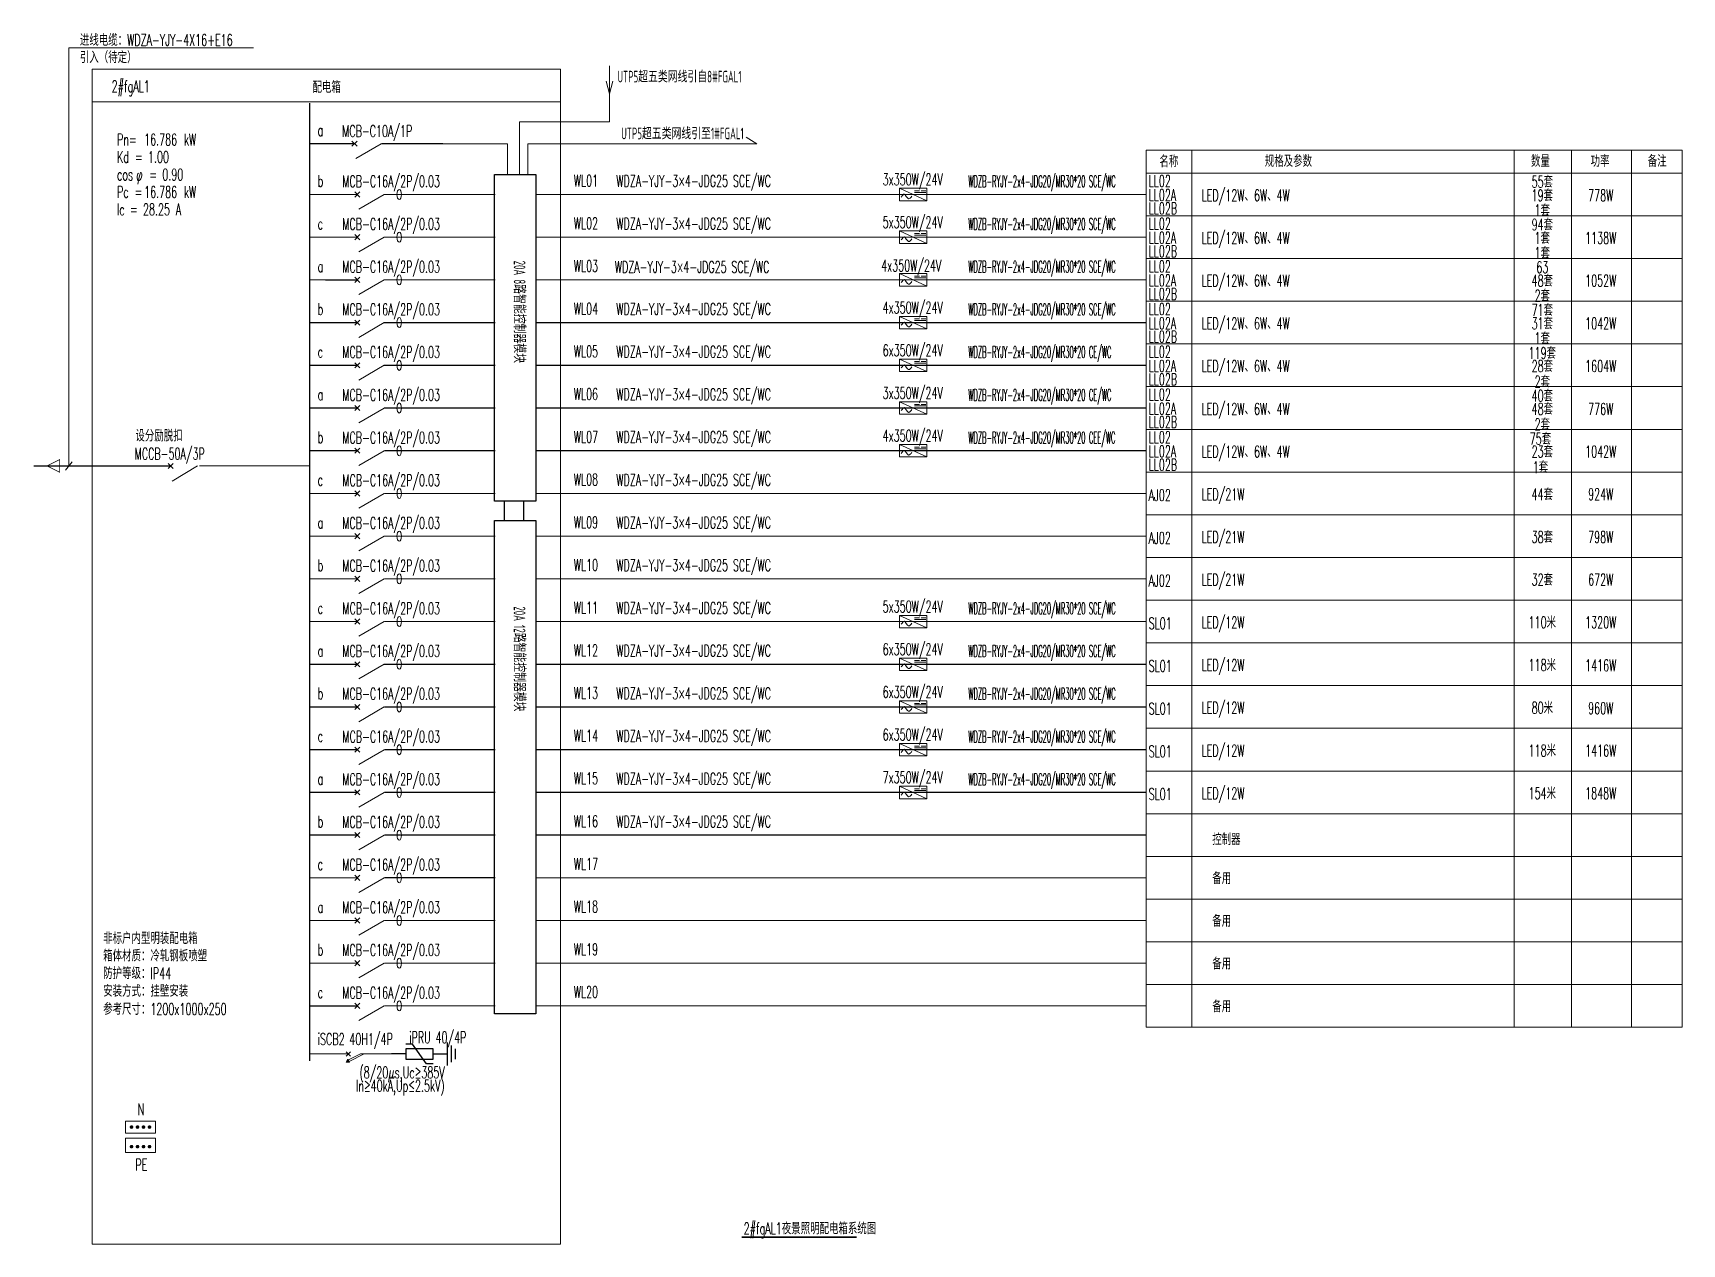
# Model space of a CAD drawing. Header units: millimetres. Extents: x -158656 to -149924, y -51573 to -51018.
# Drawn here: x -155538.2 to -155043.1, y -51381.2 to -51017.6 of the extents above; entities that cross this region are included whole.
import ezdxf
from ezdxf.enums import TextEntityAlignment as Align

# ---------------------------------------------------------------- set-up
doc = ezdxf.new("R2010")
doc.units = ezdxf.units.MM
doc.header["$MEASUREMENT"] = 0
doc.layers.get('0').update_dxf_attribs({"lineweight": 15})
doc.layers.add('0-配电系统图', color=7, linetype='Continuous', lineweight=18)
doc.layers.add('FG-说明', color=7, linetype='Continuous', lineweight=9)
for name, color, linetype in [('FG-灯具', 3, 'Continuous'), ('FG-照明文字说明', 7, 'Continuous'), ('电气', 3, 'Continuous')]:
    doc.layers.add(name, color=color, linetype=linetype)
doc.styles.add('_TEL_DIM', font='SIMPLEX', dxfattribs={"width": 0.8, "height": 3.5, "bigfont": 'HZTXT'})
doc.styles.add('XD2008', font='xd-hzs.shx', dxfattribs={"width": 0.7, "bigfont": 'xd-hztxt.shx'})

# ---------------------------------------------------------------- blocks, each defined once
blk = doc.blocks.new('0208D')
at = {"color": 3, "linetype": 'Continuous', "const_width": 0.3}
blk.add_lwpolyline([(0, -7.5), (0, 0)], dxfattribs=at)
blk.add_lwpolyline([(0, -7.5), (2.5, -2.5), (-2.5, -2.5)], close=True, dxfattribs=at)
blk = doc.blocks.new('过流保护SPD')
at = {"layer": '电气', "color": 3}
for p, q in [((435, 0), (0, 0)), ((625, 298), (424, 298)), ((435, 163), (1235, 163)), ((435, -163), (435, 163)), ((1046, -298), (625, 298)), ((1235, 163), (1235, -163)), ((1235, 0), (1671, 0)), ((1671, 347), (1671, -347)), ((1789, 251), (1789, -242)), ((1911, 152), (1911, -157)), ((1235, -163), (435, -163)), ((1246, -298), (1046, -298))]:
    blk.add_line(p, q, dxfattribs=at)

msp = doc.modelspace()

# ---------------------------------------------------------------- hatches: boundary and pattern name
at = {"layer": 'FG-说明'}
msp.add_hatch(color=256, dxfattribs=at).paths.add_polyline_path([(-155444.14, -51326.59), (-155443.14, -51326.65), (-155443.59, -51325.76)])

# ---------------------------------------------------------------- linework, layer by layer
at = {"color": 4}
msp.add_line((-155395.66, -51060.14), (-155395.66, -51050.85), dxfattribs=at)
for p, q in [((-155203.97, -51052.76), (-155203.97, -51316.16)), ((-155190.2, -51052.76), (-155190.2, -51316.16)), ((-155093.51, -51052.76), (-155093.51, -51316.16)), ((-155076.26, -51052.76), (-155076.26, -51316.16)), ((-155058.29, -51052.76), (-155058.29, -51316.16)), ((-155043.07, -51052.76), (-155043.07, -51316.16))]:
    msp.add_line(p, q)
for points in [[(-155384.59, -51044.32), (-155365.09, -51044.32), (-155365.09, -51027.47)], [(-155366.09, -51032.12), (-155365.09, -51035.9)], [(-155364.08, -51032.12), (-155365.09, -51035.9)], [(-155384.59, -51044.32), (-155392.09, -51044.32), (-155392.09, -51060.14)], [(-155384.59, -51050.85), (-155389.61, -51050.85), (-155389.61, -51060.14)], [(-155384.59, -51050.85), (-155320.81, -51050.85), (-155324.07, -51048.91)]]:
    msp.add_lwpolyline(points)
msp.add_lwpolyline([(-155415.06, -51050.85), (-155395.66, -51050.85)], dxfattribs=at)
at = {"layer": '0-配电系统图', "ltscale": 0.2}
for p, q in [((-155527.42, -51147.64), (-155527.41, -51022.06)), ((-155527.41, -51022.06), (-155471.92, -51022.06)), ((-155526.44, -51146.38), (-155528.41, -51148.9)), ((-155497.6, -51148.41), (-155496.05, -51146.86)), ((-155497.6, -51146.86), (-155496.05, -51148.41)), ((-155488.74, -51147.63), (-155496.35, -51152.16))]:
    msp.add_line(p, q, dxfattribs=at)
at = {"layer": '0-配电系统图', "ltscale": 100}
msp.add_line((-155520.44, -51038.3), (-155379.82, -51038.3), dxfattribs=at)
at = {"layer": '0-配电系统图'}
for p, q in [((-155442.43, -51050.08), (-155440.88, -51051.62)), ((-155442.43, -51051.62), (-155440.88, -51050.08)), ((-155433.58, -51050.85), (-155441.24, -51055.27)), ((-155441.57, -51065.34), (-155440.03, -51066.88)), ((-155441.57, -51066.88), (-155440.03, -51065.34)), ((-155441.57, -51065.34), (-155440.03, -51066.88)), ((-155441.57, -51066.88), (-155440.03, -51065.34)), ((-155432.73, -51066.1), (-155440.38, -51070.53)), ((-155441.57, -51078.16), (-155440.03, -51079.7)), ((-155441.57, -51079.7), (-155440.03, -51078.16)), ((-155441.57, -51078.16), (-155440.03, -51079.7)), ((-155441.57, -51079.7), (-155440.03, -51078.16)), ((-155432.73, -51078.93), (-155440.38, -51083.35)), ((-155441.57, -51090.98), (-155440.03, -51092.53)), ((-155441.57, -51092.53), (-155440.03, -51090.98)), ((-155441.57, -51090.98), (-155440.03, -51092.53)), ((-155441.57, -51092.53), (-155440.03, -51090.98)), ((-155432.73, -51091.75), (-155440.38, -51096.17)), ((-155441.57, -51103.81), (-155440.03, -51105.35)), ((-155441.57, -51105.35), (-155440.03, -51103.81)), ((-155441.57, -51103.81), (-155440.03, -51105.35)), ((-155441.57, -51105.35), (-155440.03, -51103.81)), ((-155432.73, -51104.57), (-155440.38, -51109)), ((-155441.57, -51116.63), (-155440.03, -51118.17)), ((-155441.57, -51118.17), (-155440.03, -51116.63)), ((-155441.57, -51116.63), (-155440.03, -51118.17)), ((-155441.57, -51118.17), (-155440.03, -51116.63)), ((-155432.73, -51117.4), (-155440.38, -51121.82)), ((-155441.57, -51129.45), (-155440.03, -51131)), ((-155441.57, -51131), (-155440.03, -51129.45)), ((-155441.57, -51129.45), (-155440.03, -51131)), ((-155441.57, -51131), (-155440.03, -51129.45)), ((-155432.73, -51130.22), (-155440.38, -51134.64)), ((-155441.57, -51142.27), (-155440.02, -51143.82)), ((-155441.57, -51143.82), (-155440.02, -51142.27)), ((-155441.57, -51142.27), (-155440.02, -51143.82)), ((-155441.57, -51143.82), (-155440.02, -51142.27)), ((-155441.57, -51142.27), (-155440.03, -51143.82)), ((-155441.57, -51143.82), (-155440.03, -51142.27)), ((-155432.72, -51143.04), (-155440.38, -51147.46)), ((-155441.57, -51155.1), (-155440.02, -51156.65)), ((-155441.57, -51156.65), (-155440.02, -51155.1)), ((-155441.56, -51155.1), (-155440.02, -51156.65)), ((-155441.56, -51156.65), (-155440.02, -51155.1)), ((-155441.56, -51155.1), (-155440.02, -51156.65)), ((-155441.56, -51156.65), (-155440.02, -51155.1)), ((-155432.72, -51155.87), (-155440.38, -51160.29)), ((-155441.57, -51167.92), (-155440.03, -51169.47)), ((-155441.57, -51169.47), (-155440.03, -51167.92)), ((-155441.57, -51167.92), (-155440.03, -51169.47)), ((-155441.57, -51169.47), (-155440.03, -51167.92)), ((-155432.73, -51168.69), (-155440.38, -51173.11)), ((-155441.57, -51180.75), (-155440.02, -51182.29)), ((-155441.57, -51182.29), (-155440.02, -51180.75)), ((-155441.57, -51180.75), (-155440.02, -51182.29)), ((-155441.57, -51182.29), (-155440.02, -51180.75)), ((-155441.57, -51180.75), (-155440.03, -51182.29)), ((-155441.57, -51182.29), (-155440.03, -51180.75)), ((-155432.72, -51181.51), (-155440.38, -51185.94)), ((-155441.57, -51193.57), (-155440.02, -51195.12)), ((-155441.57, -51195.12), (-155440.02, -51193.57)), ((-155441.56, -51193.57), (-155440.02, -51195.12)), ((-155441.56, -51195.12), (-155440.02, -51193.57)), ((-155441.56, -51193.57), (-155440.02, -51195.12)), ((-155441.56, -51195.12), (-155440.02, -51193.57)), ((-155432.72, -51194.34), (-155440.38, -51198.76)), ((-155441.57, -51206.39), (-155440.03, -51207.94)), ((-155441.57, -51207.94), (-155440.03, -51206.39)), ((-155441.57, -51206.39), (-155440.03, -51207.94)), ((-155441.57, -51207.94), (-155440.03, -51206.39)), ((-155432.73, -51207.16), (-155440.38, -51211.58)), ((-155441.57, -51219.22), (-155440.02, -51220.76)), ((-155441.57, -51220.76), (-155440.02, -51219.22)), ((-155441.57, -51219.22), (-155440.02, -51220.76)), ((-155441.57, -51220.76), (-155440.02, -51219.22)), ((-155441.57, -51219.22), (-155440.03, -51220.76)), ((-155441.57, -51220.76), (-155440.03, -51219.22)), ((-155432.72, -51219.99), (-155440.38, -51224.41)), ((-155441.57, -51232.04), (-155440.02, -51233.59)), ((-155441.57, -51233.59), (-155440.02, -51232.04)), ((-155441.56, -51232.04), (-155440.02, -51233.59)), ((-155441.56, -51233.59), (-155440.02, -51232.04)), ((-155441.56, -51232.04), (-155440.02, -51233.59)), ((-155441.56, -51233.59), (-155440.02, -51232.04)), ((-155432.72, -51232.81), (-155440.38, -51237.23)), ((-155441.57, -51244.86), (-155440.02, -51246.4)), ((-155441.57, -51246.4), (-155440.02, -51244.86)), ((-155441.57, -51244.86), (-155440.02, -51246.4)), ((-155441.57, -51246.4), (-155440.02, -51244.86)), ((-155432.72, -51245.63), (-155440.38, -51250.05)), ((-155441.57, -51257.68), (-155440.02, -51259.23)), ((-155441.57, -51259.23), (-155440.02, -51257.68)), ((-155441.57, -51257.68), (-155440.02, -51259.23)), ((-155441.57, -51259.23), (-155440.02, -51257.68)), ((-155432.72, -51258.45), (-155440.38, -51262.87)), ((-155441.57, -51270.5), (-155440.02, -51272.05)), ((-155441.57, -51272.05), (-155440.02, -51270.5)), ((-155441.57, -51270.5), (-155440.02, -51272.05)), ((-155441.57, -51272.05), (-155440.02, -51270.5)), ((-155432.72, -51271.27), (-155440.38, -51275.69)), ((-155441.57, -51283.33), (-155440.02, -51284.87)), ((-155441.57, -51284.87), (-155440.02, -51283.33)), ((-155441.57, -51283.33), (-155440.02, -51284.87)), ((-155441.57, -51284.87), (-155440.02, -51283.33)), ((-155432.72, -51284.1), (-155440.38, -51288.52)), ((-155441.57, -51296.15), (-155440.02, -51297.7)), ((-155441.57, -51297.7), (-155440.02, -51296.15)), ((-155441.57, -51296.15), (-155440.02, -51297.7)), ((-155441.57, -51297.7), (-155440.02, -51296.15)), ((-155432.72, -51296.92), (-155440.38, -51301.34)), ((-155441.57, -51308.97), (-155440.02, -51310.52)), ((-155441.57, -51310.52), (-155440.02, -51308.97)), ((-155441.57, -51308.97), (-155440.02, -51310.52)), ((-155441.57, -51310.52), (-155440.02, -51308.97)), ((-155432.72, -51309.74), (-155440.38, -51314.16)), ((-155501.38, -51344.32), (-155510.38, -51344.32)), ((-155510.38, -51344.32), (-155510.38, -51347.92)), ((-155501.38, -51347.92), (-155501.38, -51344.32)), ((-155510.38, -51347.92), (-155501.38, -51347.92)), ((-155501.38, -51349.46), (-155510.38, -51349.46)), ((-155510.38, -51349.46), (-155510.38, -51353.81)), ((-155501.38, -51353.81), (-155501.38, -51349.46)), ((-155510.38, -51353.81), (-155501.38, -51353.81))]:
    msp.add_line(p, q, dxfattribs=at)
at = {"layer": '0-配电系统图', "ltscale": 100}
msp.add_lwpolyline([(-155520.44, -51028.5), (-155379.82, -51028.5), (-155379.82, -51381.24), (-155520.44, -51381.24)], close=True, dxfattribs=at)
at = {"layer": '0-配电系统图', "const_width": 0.36}
for points in [[(-155455.07, -51038.6), (-155455.07, -51326.25)], [(-155455.07, -51050.85), (-155441.66, -51050.85)], [(-155433.58, -51050.85), (-155415.06, -51050.85)], [(-155455.07, -51066.11), (-155440.8, -51066.11)], [(-155455.07, -51078.93), (-155440.8, -51078.93)], [(-155455.07, -51091.75), (-155440.8, -51091.76)], [(-155455.07, -51104.58), (-155440.8, -51104.58)], [(-155455.07, -51117.4), (-155440.8, -51117.4)], [(-155455.07, -51130.22), (-155440.8, -51130.22)], [(-155537.98, -51147.64), (-155496.82, -51147.64)], [(-155488.25, -51147.6), (-155455.09, -51147.6)], [(-155455.07, -51143.04), (-155440.8, -51143.05)], [(-155455.07, -51143.05), (-155440.79, -51143.05)], [(-155455.07, -51155.87), (-155440.79, -51155.87)], [(-155455.07, -51155.87), (-155440.79, -51155.87)], [(-155455.07, -51168.69), (-155440.8, -51168.7)], [(-155455.07, -51181.52), (-155440.79, -51181.52)], [(-155455.07, -51181.52), (-155440.8, -51181.52)], [(-155455.07, -51194.34), (-155440.79, -51194.34)], [(-155455.07, -51194.34), (-155440.79, -51194.34)], [(-155455.07, -51207.16), (-155440.8, -51207.17)], [(-155455.07, -51219.99), (-155440.79, -51219.99)], [(-155455.07, -51219.99), (-155440.8, -51219.99)], [(-155455.07, -51232.81), (-155440.79, -51232.82)], [(-155455.07, -51232.82), (-155440.79, -51232.82)], [(-155455.07, -51245.63), (-155440.79, -51245.63)], [(-155455.07, -51258.45), (-155440.79, -51258.45)], [(-155455.07, -51271.28), (-155440.79, -51271.28)], [(-155455.07, -51284.1), (-155440.79, -51284.1)], [(-155455.07, -51296.92), (-155440.79, -51296.92)], [(-155455.07, -51309.75), (-155440.79, -51309.75)]]:
    msp.add_lwpolyline(points, dxfattribs=at)
at = {"layer": '0-配电系统图', "const_width": 0.54}
for points in [[(-155508.58, -51346.39, 1), (-155508.58, -51345.85, 1)], [(-155506.78, -51346.39, 1), (-155506.78, -51345.85, 1)], [(-155504.98, -51346.39, 1), (-155504.98, -51345.85, 1)], [(-155503.18, -51346.39, 1), (-155503.18, -51345.85, 1)], [(-155508.58, -51352.28, 1), (-155508.58, -51351.74, 1)], [(-155506.78, -51352.28, 1), (-155506.78, -51351.74, 1)], [(-155504.98, -51352.28, 1), (-155504.98, -51351.74, 1)], [(-155503.18, -51352.28, 1), (-155503.18, -51351.74, 1)]]:
    msp.add_lwpolyline(points, format="xyb", close=True, dxfattribs=at)
at = {"layer": '0-配电系统图', "color": 7, "const_width": 0.515}
msp.add_lwpolyline([(-155325.44, -51379.16), (-155290.91, -51379.16)], dxfattribs=at)
at = {"layer": '0-配电系统图', "extrusion": (0, 0, -1)}
for centre in [(-155428.21, -51066.1), (-155428.21, -51078.93), (-155428.21, -51091.75), (-155428.21, -51104.57), (-155428.21, -51117.4), (-155428.21, -51130.22), (-155428.2, -51143.04), (-155428.2, -51155.87), (-155428.21, -51168.69), (-155428.2, -51181.51), (-155428.2, -51194.34), (-155428.21, -51207.16), (-155428.2, -51219.99), (-155428.2, -51232.81), (-155428.2, -51245.63), (-155428.2, -51258.45), (-155428.2, -51271.27), (-155428.2, -51284.1), (-155428.2, -51296.92), (-155428.2, -51309.74)]:
    msp.add_ellipse(centre, major_axis=(0, 1.51), ratio=0.444792, dxfattribs=at)
at = {"layer": 'FG-灯具'}
for points in [[(-155399.57, -51060.14), (-155387.18, -51060.14), (-155387.18, -51158.17), (-155399.57, -51158.17)], [(-155399.57, -51163.96), (-155387.18, -51163.96), (-155387.18, -51312.11), (-155399.57, -51312.11)]]:
    msp.add_lwpolyline(points, close=True, dxfattribs=at)
for points in [[(-155396.71, -51158.17), (-155396.71, -51163.96)], [(-155390.91, -51158.17), (-155390.91, -51163.96)]]:
    msp.add_lwpolyline(points, dxfattribs=at)
at = {"layer": 'FG-说明', "color": 0}
for p, q in [((-155203.97, -51052.76), (-155043.07, -51052.76)), ((-155203.97, -51059.7), (-155043.07, -51059.7)), ((-155269.82, -51067.98), (-155277.98, -51064.24)), ((-155272, -51065.01), (-155273.51, -51065.01)), ((-155270.15, -51065.49), (-155273.51, -51065.49)), ((-155270.15, -51065.01), (-155271.54, -51065.01)), ((-155203.97, -51072.52), (-155043.07, -51072.52)), ((-155269.82, -51080.8), (-155277.98, -51077.06)), ((-155272, -51077.83), (-155273.51, -51077.83)), ((-155270.15, -51078.32), (-155273.51, -51078.32)), ((-155270.15, -51077.83), (-155271.54, -51077.83)), ((-155203.97, -51085.34), (-155043.07, -51085.34)), ((-155269.82, -51093.62), (-155277.98, -51089.88)), ((-155272, -51090.66), (-155273.51, -51090.66)), ((-155270.15, -51091.14), (-155273.51, -51091.14)), ((-155270.15, -51090.66), (-155271.54, -51090.66)), ((-155203.97, -51098.17), (-155043.07, -51098.17)), ((-155269.82, -51106.45), (-155277.98, -51102.71)), ((-155272, -51103.48), (-155273.51, -51103.48)), ((-155270.15, -51103.96), (-155273.51, -51103.96)), ((-155270.15, -51103.48), (-155271.54, -51103.48)), ((-155203.97, -51110.99), (-155043.07, -51110.99)), ((-155269.82, -51119.27), (-155277.98, -51115.53)), ((-155272, -51116.3), (-155273.51, -51116.3)), ((-155270.15, -51116.78), (-155273.51, -51116.78)), ((-155270.15, -51116.3), (-155271.54, -51116.3)), ((-155203.97, -51123.81), (-155043.07, -51123.81)), ((-155269.82, -51132.09), (-155277.98, -51128.35)), ((-155272, -51129.12), (-155273.51, -51129.12)), ((-155270.15, -51129.61), (-155273.51, -51129.61)), ((-155270.15, -51129.12), (-155271.54, -51129.12)), ((-155203.97, -51136.63), (-155043.07, -51136.63)), ((-155269.82, -51144.92), (-155277.98, -51141.18)), ((-155272, -51141.95), (-155273.51, -51141.95)), ((-155270.15, -51142.43), (-155273.51, -51142.43)), ((-155270.15, -51141.95), (-155271.54, -51141.95)), ((-155203.97, -51149.46), (-155043.07, -51149.46)), ((-155203.97, -51162.28), (-155043.07, -51162.28)), ((-155203.97, -51175.11), (-155043.07, -51175.11)), ((-155203.97, -51187.93), (-155043.07, -51187.93)), ((-155269.82, -51196.22), (-155277.98, -51192.48)), ((-155272, -51193.25), (-155273.51, -51193.25)), ((-155270.15, -51193.73), (-155273.51, -51193.73)), ((-155270.15, -51193.25), (-155271.54, -51193.25)), ((-155203.97, -51200.75), (-155043.07, -51200.75)), ((-155269.82, -51209.04), (-155277.98, -51205.3)), ((-155272, -51206.07), (-155273.51, -51206.07)), ((-155270.15, -51206.56), (-155273.51, -51206.56)), ((-155270.15, -51206.07), (-155271.54, -51206.07)), ((-155203.97, -51213.57), (-155043.07, -51213.57)), ((-155269.82, -51221.87), (-155277.98, -51218.13)), ((-155272, -51218.9), (-155273.51, -51218.9)), ((-155270.15, -51219.38), (-155273.51, -51219.38)), ((-155270.15, -51218.9), (-155271.54, -51218.9)), ((-155203.97, -51226.4), (-155043.07, -51226.4)), ((-155269.82, -51234.69), (-155277.98, -51230.95)), ((-155272, -51231.72), (-155273.51, -51231.72)), ((-155270.15, -51231.72), (-155271.54, -51231.72)), ((-155270.15, -51232.21), (-155273.51, -51232.21)), ((-155203.97, -51239.22), (-155043.07, -51239.22)), ((-155269.82, -51247.52), (-155277.98, -51243.78)), ((-155272, -51244.55), (-155273.51, -51244.55)), ((-155270.15, -51245.04), (-155273.51, -51245.04)), ((-155270.15, -51244.55), (-155271.54, -51244.55)), ((-155203.97, -51252.04), (-155043.07, -51252.04)), ((-155203.97, -51264.86), (-155043.07, -51264.86)), ((-155203.97, -51277.69), (-155043.07, -51277.69)), ((-155203.97, -51290.51), (-155043.07, -51290.51)), ((-155203.97, -51303.33), (-155043.07, -51303.33)), ((-155203.97, -51316.16), (-155043.07, -51316.16))]:
    msp.add_line(p, q, dxfattribs=at)
at = {"layer": 'FG-说明'}
for p, q in [((-155455.07, -51324.18), (-155444.07, -51324.18)), ((-155444.67, -51324.18), (-155443.47, -51324.18)), ((-155443.59, -51325.76), (-155444.14, -51326.59)), ((-155442.84, -51323.54), (-155444.11, -51324.82)), ((-155442.84, -51324.82), (-155444.11, -51323.54)), ((-155443.59, -51325.76), (-155443.14, -51326.65)), ((-155443.25, -51326.43), (-155438.76, -51324.18)), ((-155438.76, -51324.18), (-155430.5, -51324.18)), ((-155444.14, -51326.59), (-155443.14, -51326.65))]:
    msp.add_line(p, q, dxfattribs=at)
at = {"layer": 'FG-说明', "color": 0, "const_width": 0.36}
for points in [[(-155432.73, -51066.1), (-155399.39, -51066.11)], [(-155387.12, -51066.11), (-155203.97, -51066.11)], [(-155432.73, -51078.93), (-155399.39, -51078.93)], [(-155387.12, -51078.93), (-155203.97, -51078.93)], [(-155432.73, -51091.75), (-155399.39, -51091.75)], [(-155387.12, -51091.75), (-155203.97, -51091.75)], [(-155432.73, -51104.57), (-155399.39, -51104.58)], [(-155387.12, -51104.58), (-155203.97, -51104.58)], [(-155432.73, -51117.4), (-155399.39, -51117.4)], [(-155387.12, -51117.4), (-155203.97, -51117.4)], [(-155432.73, -51130.22), (-155399.39, -51130.22)], [(-155387.12, -51130.22), (-155203.97, -51130.22)], [(-155387.11, -51143.05), (-155203.97, -51143.05)], [(-155387.11, -51155.87), (-155203.97, -51155.87)], [(-155432.73, -51168.69), (-155399.39, -51168.69)], [(-155387.12, -51168.69), (-155203.97, -51168.69)], [(-155387.11, -51181.52), (-155203.97, -51181.52)], [(-155387.11, -51194.34), (-155203.97, -51194.34)], [(-155432.73, -51207.16), (-155399.39, -51207.16)], [(-155387.12, -51207.17), (-155203.97, -51207.17)], [(-155387.11, -51219.99), (-155203.97, -51219.99)], [(-155387.11, -51232.81), (-155203.97, -51232.81)], [(-155387.11, -51245.63), (-155203.97, -51245.63)], [(-155387.11, -51258.45), (-155203.97, -51258.45)], [(-155387.11, -51271.28), (-155203.97, -51271.28)], [(-155387.11, -51284.1), (-155203.97, -51284.1)], [(-155387.11, -51296.92), (-155203.97, -51296.92)], [(-155387.11, -51309.74), (-155203.97, -51309.74)]]:
    msp.add_lwpolyline(points, dxfattribs=at)
at = {"layer": 'FG-说明', "color": 0}
for points in [[(-155269.82, -51067.98), (-155277.98, -51067.98), (-155277.98, -51064.24), (-155269.82, -51064.24)], [(-155269.82, -51080.8), (-155277.98, -51080.8), (-155277.98, -51077.06), (-155269.82, -51077.06)], [(-155269.82, -51093.62), (-155277.98, -51093.62), (-155277.98, -51089.88), (-155269.82, -51089.88)], [(-155269.82, -51106.45), (-155277.98, -51106.45), (-155277.98, -51102.71), (-155269.82, -51102.71)], [(-155269.82, -51119.27), (-155277.98, -51119.27), (-155277.98, -51115.53), (-155269.82, -51115.53)], [(-155269.82, -51132.09), (-155277.98, -51132.09), (-155277.98, -51128.35), (-155269.82, -51128.35)], [(-155269.82, -51144.92), (-155277.98, -51144.92), (-155277.98, -51141.18), (-155269.82, -51141.18)], [(-155269.82, -51196.22), (-155277.98, -51196.22), (-155277.98, -51192.48), (-155269.82, -51192.48)], [(-155269.82, -51209.04), (-155277.98, -51209.04), (-155277.98, -51205.3), (-155269.82, -51205.3)], [(-155269.82, -51221.87), (-155277.98, -51221.87), (-155277.98, -51218.13), (-155269.82, -51218.13)], [(-155269.82, -51234.69), (-155277.98, -51234.69), (-155277.98, -51230.95), (-155269.82, -51230.95)], [(-155269.82, -51247.52), (-155277.98, -51247.52), (-155277.98, -51243.78), (-155269.82, -51243.78)]]:
    msp.add_lwpolyline(points, close=True, dxfattribs=at)
at = {"layer": 'FG-说明', "const_width": 0.36}
for points in [[(-155432.72, -51143.04), (-155399.38, -51143.04)], [(-155432.72, -51155.87), (-155399.38, -51155.87)], [(-155432.72, -51181.51), (-155399.38, -51181.52)], [(-155432.72, -51194.34), (-155399.38, -51194.34)], [(-155432.72, -51219.99), (-155399.38, -51219.99)], [(-155432.72, -51232.81), (-155399.38, -51232.81)], [(-155432.72, -51245.63), (-155399.38, -51245.63)], [(-155432.72, -51258.45), (-155399.38, -51258.45)], [(-155432.72, -51271.27), (-155399.38, -51271.27)], [(-155432.72, -51284.09), (-155399.38, -51284.1)], [(-155432.72, -51296.92), (-155399.38, -51296.92)], [(-155432.72, -51309.74), (-155399.38, -51309.74)]]:
    msp.add_lwpolyline(points, dxfattribs=at)
at = {"layer": 'FG-说明'}
msp.add_lwpolyline([(-155438.76, -51324.18), (-155439.87, -51324.18), (-155443.47, -51325.98)], dxfattribs=at)
at = {"layer": 'FG-说明', "color": 0}
for points in [[(-155274.28, -51066.58), (-155275.26, -51067.4), (-155276.64, -51065.99), (-155277.46, -51066.9)], [(-155274.28, -51079.4), (-155275.26, -51080.22), (-155276.64, -51078.81), (-155277.46, -51079.72)], [(-155274.28, -51092.22), (-155275.26, -51093.05), (-155276.64, -51091.64), (-155277.46, -51092.55)], [(-155274.28, -51105.04), (-155275.26, -51105.87), (-155276.64, -51104.46), (-155277.46, -51105.37)], [(-155274.28, -51117.87), (-155275.26, -51118.69), (-155276.64, -51117.28), (-155277.46, -51118.19)], [(-155274.28, -51130.69), (-155275.26, -51131.52), (-155276.64, -51130.1), (-155277.46, -51131.01)], [(-155274.28, -51143.51), (-155275.26, -51144.34), (-155276.64, -51142.93), (-155277.46, -51143.84)], [(-155274.28, -51194.81), (-155275.26, -51195.64), (-155276.64, -51194.23), (-155277.46, -51195.14)], [(-155274.28, -51207.64), (-155275.26, -51208.46), (-155276.64, -51207.05), (-155277.46, -51207.96)], [(-155274.28, -51220.46), (-155275.26, -51221.29), (-155276.64, -51219.88), (-155277.46, -51220.79)], [(-155274.28, -51233.29), (-155275.26, -51234.12), (-155276.64, -51232.7), (-155277.46, -51233.61)], [(-155274.28, -51246.12), (-155275.26, -51246.95), (-155276.64, -51245.53), (-155277.46, -51246.44)]]:
    msp.add_spline(points, degree=3, dxfattribs=at)

# ---------------------------------------------------------------- block references
at = {"layer": 'FG-照明文字说明', "color": 0, "xscale": 0.7592253990924291, "yscale": 0.7592253990924291, "zscale": 0.7592253990924291, "rotation": 270}
msp.add_blockref('0208D', (-155528.25, -51147.59), dxfattribs=at)
at = {"layer": 'FG-说明', "xscale": 0.01, "yscale": 0.01, "zscale": 0.01}
msp.add_blockref('过流保护SPD', (-155430.5, -51324.18), dxfattribs=at)

# ---------------------------------------------------------------- texts
at = {"layer": 'FG-照明文字说明', "color": 0, "style": 'XD2008', "width": 0.65}
for s, p in [('UTP5超五类网线引自8#FGAL1', (-155362.67, -51032.47)), ('UTP5超五类网线引至1#FGAL1', (-155361.53, -51049.53))]:
    msp.add_text(s, height=3.5, dxfattribs=at).set_placement(p)
for s, p in [('20A 8路智能控制器模块', (-155393.82, -51085.96)), ('20A 12路智能控制器模块', (-155393.82, -51189.78))]:
    msp.add_text(s, height=3.5, rotation=270, dxfattribs=at).set_placement(p)
at = {"layer": 'FG-说明', "style": '_TEL_DIM'}
for s, width, p in [('进线电缆：WDZA-YJY-4X16+E16', 0.6, (-155524.08, -51021.48, 27.42)), ('引入（待定）', 0.6, (-155524.08, -51026.67, 27.42)), ('2#fgAL1', 0.6, (-155514.51, -51035.38)), ('配电箱', 0.6, (-155454.24, -51035.62)), ('Pn=', 0.6, (-155512.95, -51051.36)), ('16.786', 0.6, (-155504.78, -51051.36)), ('kW', 0.6, (-155492.84, -51051.36)), ('a', 0.6, (-155452.69, -51048.56)), ('MCB-C10A/1P ', 0.6, (-155445.35, -51048.82)), ('Kd', 0.6, (-155512.95, -51056.61)), ('1.00', 0.6, (-155503.65, -51056.61)), ('=', 0.6, (-155507.55, -51056.61)), ('0.90', 0.6, (-155499.36, -51061.86)), ('名称', 0.6, (-155199.97, -51057.92)), ('规格及参数', 0.6, (-155168.34, -51057.82)), ('数量', 0.6, (-155088.41, -51057.82)), ('功率', 0.6, (-155070.52, -51057.82)), ('备注', 0.6, (-155053.37, -51057.82)), ('cos', 0.6, (-155512.95, -51061.86)), ('φ', 0.6, (-155507.19, -51061.86)), ('=', 0.6, (-155503.26, -51061.86)), ('b', 0.6, (-155452.69, -51063.79)), ('MCB-C16A/2P/0.03', 0.6, (-155445.3, -51063.91)), ('WL01', 0.6, (-155375.78, -51063.69)), ('WDZA-YJY-3×4-JDG25 SCE/WC', 0.6, (-155363.04, -51063.79)), ('3x350W/24V', 0.6, (-155283.08, -51063.35)), ('WDZB-RYJY-2x4-JDG20/MR30*20 SCE/WC', 0.4, (-155257.32, -51063.91)), ('Pc', 0.6, (-155512.95, -51067.11)), ('=', 0.6, (-155507.66, -51067.11)), ('16.786', 0.6, (-155504.78, -51067.1)), ('kW', 0.6, (-155492.84, -51067.1)), ('LED/12W、6W、4W', 0.6, (-155187.3, -51068.11, -88.1)), ('Ic', 0.6, (-155512.95, -51072.36)), ('=', 0.6, (-155509.05, -51072.36)), ('28.25', 0.6, (-155505.14, -51072.36)), ('A', 0.6, (-155495.31, -51072.36)), ('MCB-C16A/2P/0.03', 0.6, (-155445.3, -51076.73)), ('WL02', 0.6, (-155375.78, -51076.51)), ('WDZA-YJY-3×4-JDG25 SCE/WC', 0.6, (-155363.04, -51076.61)), ('5x350W/24V', 0.6, (-155283.08, -51076.17)), ('WDZB-RYJY-2x4-JDG20/MR30*20 SCE/WC', 0.4, (-155257.32, -51076.73)), ('c', 0.6, (-155452.69, -51076.62)), ('LED/12W、6W、4W', 0.6, (-155187.3, -51080.93, -88.1)), ('a', 0.6, (-155452.69, -51089.44)), ('MCB-C16A/2P/0.03', 0.6, (-155445.3, -51089.56)), ('WL03', 0.6, (-155375.78, -51089.34)), ('WDZA-YJY-3×4-JDG25 SCE/WC', 0.6, (-155363.49, -51089.64)), ('4x350W/24V', 0.6, (-155283.53, -51089.2)), ('WDZB-RYJY-2x4-JDG20/MR30*20 SCE/WC', 0.4, (-155257.32, -51089.56)), ('LED/12W、6W、4W', 0.6, (-155187.3, -51093.75, -88.1)), ('MCB-C16A/2P/0.03', 0.6, (-155445.3, -51102.38)), ('WDZA-YJY-3×4-JDG25 SCE/WC', 0.6, (-155363.04, -51102.25)), ('4x350W/24V', 0.6, (-155283.08, -51101.82)), ('WDZB-RYJY-2x4-JDG20/MR30*20 SCE/WC', 0.4, (-155257.32, -51102.38)), ('b', 0.6, (-155452.69, -51102.26)), ('WL04', 0.6, (-155375.78, -51102.16)), ('LED/12W、6W、4W', 0.6, (-155187.3, -51106.58, -88.1)), ('c', 0.6, (-155452.69, -51115.09)), ('MCB-C16A/2P/0.03', 0.6, (-155445.3, -51115.2)), ('WL05', 0.6, (-155375.78, -51114.98)), ('WDZA-YJY-3×4-JDG25 SCE/WC', 0.6, (-155363.04, -51115.08)), ('6x350W/24V', 0.6, (-155283.08, -51114.64)), ('WDZB-RYJY-2x4-JDG20/MR30*20 CE/WC', 0.4, (-155257.32, -51115.2)), ('LED/12W、6W、4W', 0.6, (-155187.3, -51119.4, -88.1)), ('a', 0.6, (-155452.69, -51127.91)), ('MCB-C16A/2P/0.03', 0.6, (-155445.3, -51128.03)), ('WL06', 0.6, (-155375.78, -51127.81)), ('WDZA-YJY-3×4-JDG25 SCE/WC', 0.6, (-155363.04, -51127.9)), ('3x350W/24V', 0.6, (-155283.08, -51127.46)), ('WDZB-RYJY-2x4-JDG20/MR30*20 CE/WC', 0.4, (-155257.32, -51128.02)), ('LED/12W、6W、4W', 0.6, (-155187.3, -51132.22, -88.1)), ('设分励脱扣', 0.6, (-155507.4, -51140.27, 11.52)), ('b', 0.6, (-155452.68, -51140.73)), ('MCB-C16A/2P/0.03', 0.6, (-155445.3, -51140.85)), ('WL07', 0.6, (-155375.78, -51140.63)), ('WDZA-YJY-3×4-JDG25 SCE/WC', 0.6, (-155363.04, -51140.72)), ('4x350W/24V', 0.6, (-155283.07, -51140.29)), ('WDZB-RYJY-2x4-JDG20/MR30*20 CEE/WC', 0.4, (-155257.32, -51140.85)), ('MCCB-50A/3P', 0.6, (-155507.64, -51145.72)), ('LED/12W、6W、4W', 0.6, (-155187.3, -51145.05, -88.1)), ('c', 0.6, (-155452.68, -51153.55)), ('MCB-C16A/2P/0.03', 0.6, (-155445.29, -51153.68)), ('WL08', 0.6, (-155375.78, -51153.46)), ('WDZA-YJY-3×4-JDG25 SCE/WC', 0.6, (-155363.03, -51153.55)), ('LED/21W', 0.6, (-155187.3, -51157.87, -88.1)), ('MCB-C16A/2P/0.03', 0.6, (-155445.3, -51166.5)), ('WDZA-YJY-3×4-JDG25 SCE/WC', 0.6, (-155363.04, -51166.37)), ('a', 0.6, (-155452.69, -51166.38)), ('WL09', 0.6, (-155375.78, -51166.28)), ('LED/21W', 0.6, (-155187.3, -51170.69, -88.1)), ('b', 0.6, (-155452.68, -51179.2)), ('MCB-C16A/2P/0.03', 0.6, (-155445.3, -51179.32)), ('WL10', 0.6, (-155375.78, -51179.1)), ('WDZA-YJY-3×4-JDG25 SCE/WC', 0.6, (-155363.04, -51179.19)), ('LED/21W', 0.6, (-155187.3, -51183.52, -88.1)), ('c', 0.6, (-155452.68, -51192.03)), ('MCB-C16A/2P/0.03', 0.6, (-155445.29, -51192.15)), ('WL11', 0.6, (-155375.78, -51191.93)), ('WDZA-YJY-3×4-JDG25 SCE/WC', 0.6, (-155363.03, -51192.02)), ('5x350W/24V', 0.6, (-155283.07, -51191.58)), ('WDZB-RYJY-2x4-JDG20/MR30*20 SCE/WC', 0.4, (-155257.31, -51192.14)), ('LED/12W', 0.6, (-155187.3, -51196.34, -88.1)), ('MCB-C16A/2P/0.03', 0.6, (-155445.3, -51204.97)), ('WL12', 0.6, (-155375.78, -51204.75)), ('WDZA-YJY-3×4-JDG25 SCE/WC', 0.6, (-155363.04, -51204.84)), ('6x350W/24V', 0.6, (-155283.08, -51204.41)), ('WDZB-RYJY-2x4-JDG20/MR30*20 SCE/WC', 0.4, (-155257.32, -51204.97)), ('a', 0.6, (-155452.69, -51204.85)), ('LED/12W', 0.6, (-155187.3, -51209.16, -88.1)), ('b', 0.6, (-155452.68, -51217.67)), ('MCB-C16A/2P/0.03', 0.6, (-155445.3, -51217.79)), ('WL13', 0.6, (-155375.78, -51217.57)), ('WDZA-YJY-3×4-JDG25 SCE/WC', 0.6, (-155363.04, -51217.67)), ('6x350W/24V', 0.6, (-155283.07, -51217.23)), ('WDZB-RYJY-2x4-JDG20/MR30*20 SCE/WC', 0.4, (-155257.31, -51217.79)), ('LED/12W', 0.6, (-155187.3, -51221.99, -88.1)), ('MCB-C16A/2P/0.03', 0.6, (-155445.29, -51230.62)), ('WL14', 0.6, (-155375.78, -51230.4)), ('WDZA-YJY-3×4-JDG25 SCE/WC', 0.6, (-155363.03, -51230.49)), ('6x350W/24V', 0.6, (-155283.07, -51230.05)), ('WDZB-RYJY-2x4-JDG20/MR30*20 SCE/WC', 0.4, (-155257.32, -51230.62)), ('c', 0.6, (-155452.68, -51230.5)), ('LED/12W', 0.6, (-155187.3, -51234.81, -88.1)), ('a', 0.6, (-155452.68, -51243.32)), ('MCB-C16A/2P/0.03', 0.6, (-155445.3, -51243.43)), ('WL15', 0.6, (-155375.78, -51243.21)), ('WDZA-YJY-3×4-JDG25 SCE/WC', 0.6, (-155363.04, -51243.31)), ('7x350W/24V', 0.6, (-155283.07, -51242.87)), ('WDZB-RYJY-2x4-JDG20/MR30*20 SCE/WC', 0.4, (-155257.32, -51243.43)), ('LED/12W', 0.6, (-155187.3, -51247.63, -88.1)), ('b', 0.6, (-155452.68, -51256.14)), ('MCB-C16A/2P/0.03', 0.6, (-155445.3, -51256.26)), ('WL16', 0.6, (-155375.78, -51256.03)), ('WDZA-YJY-3×4-JDG25 SCE/WC', 0.6, (-155363.04, -51256.13)), ('控制器', 0.6, (-155184.1, -51261.47)), ('MCB-C16A/2P/0.03', 0.6, (-155445.3, -51269.08)), ('WL17', 0.6, (-155375.78, -51268.85)), ('c', 0.6, (-155452.68, -51268.96)), ('备用', 0.6, (-155184.1, -51273.18)), ('a', 0.6, (-155452.68, -51281.79)), ('MCB-C16A/2P/0.03', 0.6, (-155445.3, -51281.9)), ('WL18', 0.6, (-155375.78, -51281.67)), ('备用', 0.6, (-155184.1, -51286)), ('非标户内型明装配电箱', 0.6, (-155517.08, -51291.18)), ('b', 0.6, (-155452.68, -51294.61)), ('MCB-C16A/2P/0.03', 0.6, (-155445.3, -51294.73)), ('WL19', 0.6, (-155375.78, -51294.5)), ('箱体材质：冷轧钢板喷塑', 0.6, (-155517.08, -51296.41)), ('备用', 0.6, (-155184.1, -51298.82)), ('防护等级：IP44 ', 0.6, (-155517.08, -51301.67)), ('安装方式：挂壁安装', 0.6, (-155517.08, -51307)), ('c', 0.6, (-155452.67, -51307.43)), ('MCB-C16A/2P/0.03', 0.6, (-155445.3, -51307.55)), ('WL20', 0.6, (-155375.78, -51307.32)), ('参考尺寸：1200x1000x250', 0.6, (-155517.08, -51312.43)), ('备用', 0.6, (-155184.1, -51311.65)), ('N', 0.6, (-155506.7, -51342.52)), ('PE', 0.6, (-155507.4, -51359.19)), ('2#fgAL1夜景照明配电箱系统图', 0.6, (-155324.78, -51378.31))]:
    msp.add_text(s, height=3.5, dxfattribs=dict(at, width=width)).set_placement(p)
at = {"layer": 'FG-说明', "style": '_TEL_DIM', "width": 0.6}
for s, p in [('LL02', (-155203.2, -51062.06)), ('LL02A', (-155203.2, -51066.28)), ('LL02B', (-155203.2, -51070.31)), ('LL02', (-155203.2, -51074.88)), ('LL02A', (-155203.2, -51079.11)), ('LL02B', (-155203.2, -51083.13)), ('LL02', (-155203.2, -51087.71)), ('LL02A', (-155203.2, -51091.93)), ('LL02B', (-155203.2, -51095.95)), ('LL02', (-155203.2, -51100.53)), ('LL02A', (-155203.2, -51104.75)), ('LL02B', (-155203.2, -51108.78)), ('LL02', (-155203.2, -51113.35)), ('LL02A', (-155203.2, -51117.57)), ('LL02B', (-155203.2, -51121.6)), ('LL02', (-155203.2, -51126.18)), ('LL02A', (-155203.2, -51130.4)), ('LL02B', (-155203.2, -51134.42)), ('LL02', (-155203.2, -51139)), ('LL02A', (-155203.2, -51143.22)), ('LL02B', (-155203.2, -51147.25)), ('AJ02', (-155203.2, -51156.39)), ('AJ02', (-155203.2, -51169.22)), ('AJ02', (-155203.2, -51182.04)), ('SL01', (-155203.2, -51194.87)), ('SL01', (-155203.2, -51207.69)), ('SL01', (-155203.2, -51220.51)), ('SL01', (-155203.2, -51233.34)), ('SL01', (-155203.2, -51246.16))]:
    msp.add_text(s, height=3.5, dxfattribs=at).set_placement(p, align=Align.MIDDLE_LEFT)
for s, p in [('55套', (-155085.02, -51064.05)), ('19套', (-155085.02, -51068.11)), ('778W', (-155067.47, -51068.11)), ('94套', (-155085.02, -51076.87)), ('1套', (-155085.02, -51072.6)), ('1套', (-155085.02, -51080.93)), ('1138W', (-155067.47, -51080.93)), ('1套', (-155085.02, -51085.42)), ('63', (-155085.02, -51089.69)), ('48套', (-155085.02, -51093.75)), ('1052W', (-155067.47, -51093.75)), ('2套', (-155085.02, -51098.24)), ('71套', (-155085.02, -51102.52)), ('31套', (-155085.02, -51106.58)), ('1042W', (-155067.47, -51106.58)), ('1套', (-155085.02, -51111.07)), ('119套', (-155085.02, -51115.47)), ('28套', (-155085.02, -51119.4)), ('1604W', (-155067.47, -51119.4)), ('2套', (-155085.02, -51124.02)), ('40套', (-155085.02, -51128.29)), ('48套', (-155085.02, -51132.22)), ('776W', (-155067.47, -51132.22)), ('75套', (-155085.57, -51141.2)), ('2套', (-155085.02, -51136.84)), ('23套', (-155085.02, -51145.05)), ('1042W', (-155067.47, -51145.05)), ('1套', (-155085.57, -51149.75)), ('44套', (-155085.02, -51157.87)), ('924W', (-155067.47, -51157.87)), ('38套', (-155085.02, -51170.69)), ('798W', (-155067.47, -51170.69)), ('32套', (-155085.02, -51183.52)), ('672W', (-155067.47, -51183.52)), ('110米', (-155085.02, -51196.34)), ('1320W', (-155067.47, -51196.34)), ('118米', (-155085.02, -51209.16)), ('1416W', (-155067.47, -51209.27)), ('80米', (-155085.02, -51221.99)), ('960W', (-155067.47, -51222.1)), ('118米', (-155085.02, -51234.81)), ('1416W', (-155067.47, -51234.82)), ('154米', (-155085.02, -51247.63)), ('1848W', (-155067.47, -51247.65)), ('iSCB2 40H1/4P', (-155441.41, -51321.48)), ('iPRU 40/4P', (-155416.63, -51320.98))]:
    msp.add_text(s, height=3.5, dxfattribs=at).set_placement(p, align=Align.CENTER)
for s, p in [('(8/20μs,Uc≥385V', (-155414.56, -51331.47)), ('In≥40kA,Up≤2.5kV)', (-155414.56, -51335.47))]:
    msp.add_text(s, height=3.5, dxfattribs=at).set_placement(p, align=Align.RIGHT)

doc.saveas('drawing.dxf')
